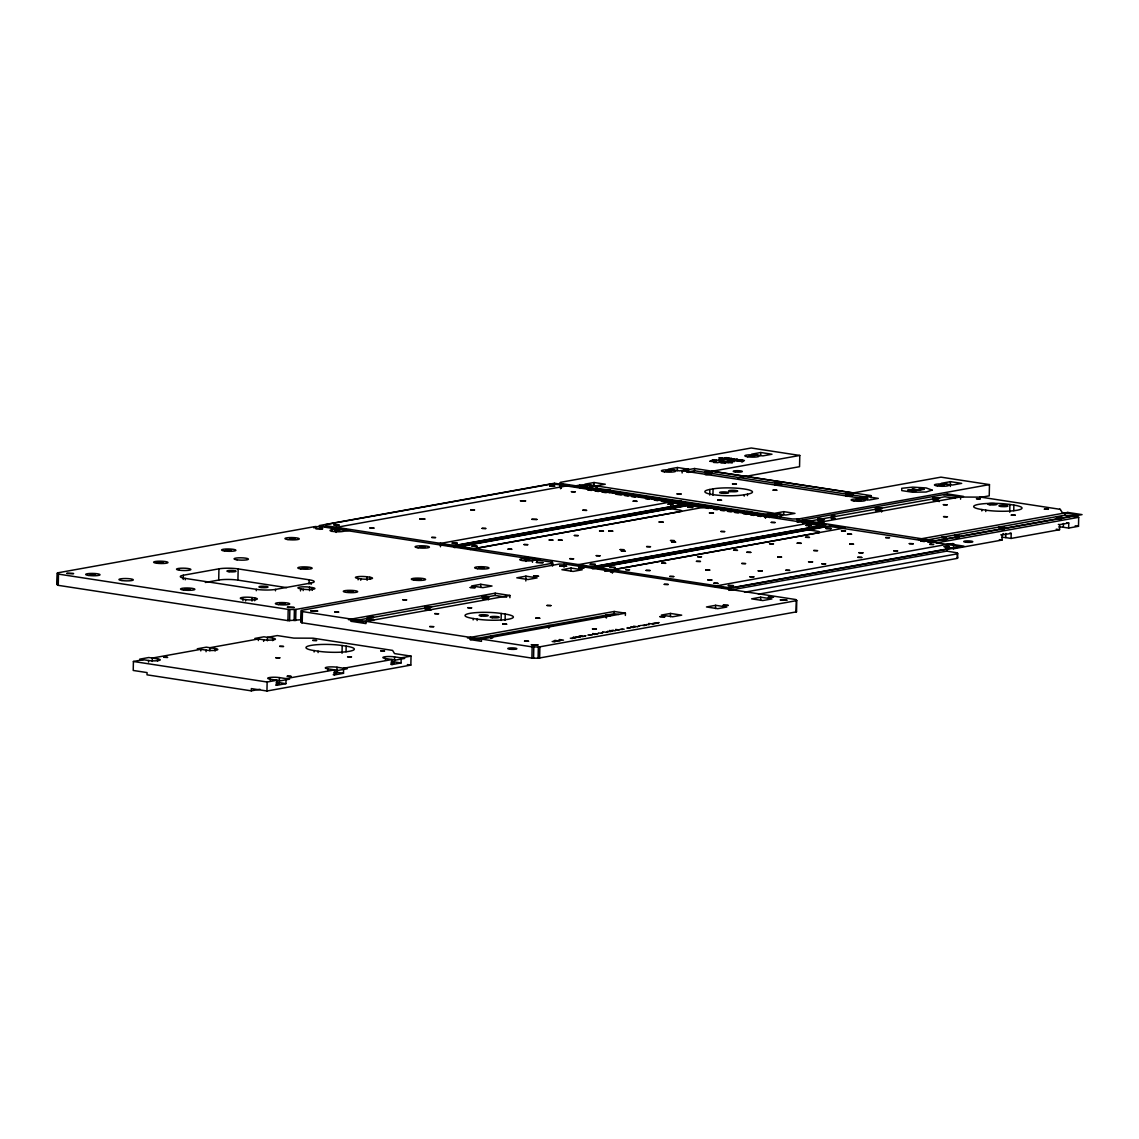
<?xml version="1.0" encoding="UTF-8"?>
<svg xmlns="http://www.w3.org/2000/svg" width="1139" height="1139" viewBox="0 0 1139 1139"><rect width="100%" height="100%" fill="white"/><g stroke="black" fill="none" stroke-linecap="round" stroke-linejoin="round"><path stroke-width="1.5" d="M300.497 619.787L288.039 620.641L58.089 585.318L56.964 584.321L57.192 573.088L57.662 573.842M57.42 585.076L57.705 572.832L314.976 526.588L321.81 526.716L552.315 562.239M58.246 585.346L58.488 574.113L57.747 573.914M143.258 659.695L133.405 661.474L133.22 670.458L147.073 672.58L147.016 674.829L251.278 690.846L259.948 689.28M148.526 662.086L148.554 660.506L139.727 659.154L148.796 657.516L157.623 658.883A7.176 1.167 1.2 0 1 158.648 660.549A7.176 1.167 1.2 0 1 148.554 660.506M152.256 661.432L152.327 658.057L200.82 649.33L200.791 650.91M157.566 661.09L157.623 658.883M183.237 579.452L183.322 575.238L218.944 568.831A13.668 2.235 1.2 0 1 238.165 568.902L309.182 579.808A13.668 2.235 1.2 0 1 311.146 582.997L311.104 584.392M185.244 579.822L185.273 578.413A13.668 2.235 1.2 0 1 183.322 575.238M206.074 651.722L206.116 650.141L197.289 648.789L206.358 647.166L215.171 648.518A7.176 1.167 1.2 0 1 216.211 650.184A7.176 1.167 1.2 0 1 206.116 650.141M209.818 650.867L209.889 647.707L258.382 638.979L258.339 640.559M215.129 651.038L215.171 648.518M205.347 582.47L218.702 580.064L218.944 568.831M286.757 587.639L237.923 580.135L238.165 568.902M242.963 600.566L243.006 599.171A7.176 1.167 1.2 0 1 241.966 597.491A7.176 1.167 1.2 0 1 252.061 597.534L254.709 597.947A7.176 1.167 1.2 0 1 255.734 599.612A7.176 1.167 1.2 0 1 245.64 599.57L243.006 599.171M245.611 600.979L245.64 599.57M251.99 601.05L252.061 597.534M251.278 690.846L251.335 688.597L266.953 691.003L410.837 665.105L411.037 656.121L394.535 653.587L392.585 650.397L313.026 638.182L293.805 638.111L277.304 635.576L267.437 637.342L267.366 640.816M254.652 600.751L254.709 597.947M256.275 590.728L256.303 589.333L185.273 578.413M263.636 641.371L263.678 639.791L254.851 638.438L263.921 636.801L272.734 638.153A7.176 1.167 1.2 0 1 273.759 639.833A7.176 1.167 1.2 0 1 263.678 639.791M266.953 691.003L267.138 682.019L276.991 680.239L276.891 685.294L275.652 685.109M270.342 680.809L270.37 679.228A7.176 1.167 1.2 0 1 269.345 677.548A7.176 1.167 1.2 0 1 279.439 677.591L289.591 679.157L280.521 680.78L270.37 679.228M272.691 640.688L272.734 638.153M275.496 590.814L275.524 589.404L311.146 582.997M333.2 674.744L334.439 674.929L334.553 669.874L286.06 678.602L285.946 683.656L279.34 682.645L279.439 677.591M287.953 620.627L288.181 609.393L58.488 574.113M289.619 620.741L289.861 609.507L295.926 609.422L552.301 563.278L552.344 562.267L552.273 565.784M294.147 620.769L294.389 609.536M295.684 620.655L295.926 609.422M300.511 590.913L300.554 588.806A7.176 1.167 1.2 0 1 299.529 587.14A7.176 1.167 1.2 0 1 309.623 587.183L312.271 587.582A7.176 1.167 1.2 0 1 313.296 589.247A7.176 1.167 1.2 0 1 303.202 589.219L300.554 588.806M795.748 610.817L796.531 611.728L796.759 600.495L795.72 599.527L565.77 564.189L559.249 564.061L301.65 610.305L301.379 622.549L300.924 621.809L301.152 610.575L302.447 611.586L532.141 646.881L538.875 646.995L796.731 600.609M796.488 611.842L538.106 658.242L531.913 658.114L302.205 622.819L302.447 611.586M303.173 590.614L303.202 589.219M309.096 584.022L309.182 579.808M309.552 590.685L309.623 587.183M312.214 590.386L312.271 587.582M314.051 528.083L314.079 526.688M315.588 527.983L315.617 526.574M314.108 651.992L314.136 650.583A22.21 3.631 1.2 0 1 310.961 645.414A22.21 3.631 1.2 0 1 342.198 645.528L346.171 646.14A22.21 3.631 1.2 0 1 349.346 651.309A22.21 3.631 1.2 0 1 318.108 651.195L314.136 650.583M320.087 529.407L320.144 526.602M318.08 652.604L318.108 651.195M321.782 528.112L321.81 526.716M327.904 670.444L327.932 668.864A7.176 1.167 1.2 0 1 326.907 667.198A7.176 1.167 1.2 0 1 337.002 667.226L347.139 668.792L338.084 670.415L327.932 668.864M331.663 531.443L331.691 529.749L338.781 528.482L349.901 530.19L342.811 531.457A7.176 1.167 1.2 0 1 332.716 531.429A7.176 1.167 1.2 0 1 331.691 529.749M336.162 532.426L336.276 527.371M390.762 664.379L392.001 664.578L392.115 659.524L343.622 668.251L343.508 673.306L336.888 672.281L337.002 667.226M342.042 653.259L342.198 645.528M346.042 651.764L346.171 646.14M366.046 621.353L365.989 623.603L351.253 621.339L351.31 619.089M358.087 579.851L358.116 578.455A7.176 1.167 1.2 0 1 357.091 576.775A7.176 1.167 1.2 0 1 367.185 576.818L369.833 577.217A7.176 1.167 1.2 0 1 370.858 578.897A7.176 1.167 1.2 0 1 360.764 578.854L358.116 578.455M360.736 580.264L360.764 578.854M367.114 580.321L367.185 576.818M369.791 579.324L369.833 577.217M385.466 660.079L385.495 658.499A7.176 1.167 1.2 0 1 384.469 656.833A7.176 1.167 1.2 0 1 394.564 656.876L404.701 658.427L395.646 660.065L385.495 658.499M411.037 656.121L401.17 657.886L401.07 662.941L394.45 661.93L394.564 656.876M430.912 610.134C430.684 606.489 417.444 609.735 430.926 609.579M440.466 546.763L440.537 543.388M481.512 639.093L481.47 641.342L470.265 639.62L470.307 637.384M473.155 619.915L473.183 618.505A22.21 3.631 1.2 0 1 470.008 613.337A22.21 3.631 1.2 0 1 501.245 613.465L505.218 614.063A22.21 3.631 1.2 0 1 508.393 619.232A22.21 3.631 1.2 0 1 477.156 619.118L473.183 618.505M477.127 620.527L477.156 619.118M480.743 587.496L480.815 584.293L492.02 586.016L482.879 587.653L471.674 585.93L480.815 584.293M488.474 599.783C488.275 596.167 475.006 599.356 488.489 599.214M351.253 621.339L495.152 595.441L495.209 593.191L509.945 595.455L509.888 597.704M501.103 620.484L501.245 613.465M505.09 620.385L505.218 614.063M525.891 561.442L525.962 558.082M525.819 580.99L525.919 576.163L537.124 577.886L527.998 579.537L516.793 577.815L525.919 576.163M532.468 562.296L532.511 560.602L539.587 559.334L528.468 557.626L521.391 558.893A7.176 1.167 1.2 0 0 522.417 560.573A7.176 1.167 1.2 0 0 532.511 560.602M531.913 658.114L532.141 646.881M533.579 658.228L533.807 646.995M537.038 561.47L537.067 559.79M538.106 658.242L538.348 647.009M539.644 658.143L539.872 646.909M551.475 564.104L551.518 561.997M552.742 565.827L552.799 563.022M560.018 487.392L560.117 482.58L561.399 483.591L792.445 518.985L798.838 518.914L989.478 484.602L989.236 495.835L980.494 497.401M560.488 488.731L560.616 482.31L751.256 447.997L799.777 455.458L799.55 466.691L737.588 477.839M561.299 488.403L561.399 483.591M564.033 567.279L564.104 564.076M570.966 571.265L571.038 568.048L582.243 569.771L573.102 571.422L561.897 569.699L571.038 568.048M579.637 488.062L579.694 485.114A7.176 1.167 1.2 0 1 589.788 485.157A7.176 1.167 1.2 0 1 590.814 486.823L590.728 490.197M591.468 490.468L587.98 489.927L588.023 487.677M594.017 485.727L594.074 482.509L605.279 484.232L596.153 485.883L584.948 484.16L594.074 482.509M596.081 489.087L596.153 485.883M587.98 489.927L597.121 488.289L597.163 486.04L773.623 513.148L761.607 515.312L585.147 488.204L597.163 486.04M612.369 573.173L612.44 569.799M470.265 639.62L614.149 613.722L614.206 611.472L625.411 613.195L625.354 615.444M670.771 501.957L670.629 508.692L680.795 510.272L681.706 511.212M670.444 616.64L670.501 613.437L681.706 615.16L672.58 616.797L661.375 615.074L670.501 613.437M677.363 470.72L677.434 467.517L688.639 469.24L688.568 472.443M682.133 472.984L682.19 470.734L694.562 468.513L871.022 495.622L870.979 497.857M686.774 472.144L694.519 470.749L694.562 468.513M709.725 495.081L709.839 489.471L713.085 488.887A22.21 3.631 1.2 0 1 744.322 489.001A22.21 3.631 1.2 0 1 747.497 494.169L747.469 495.579M712.202 471.219L711.96 473.497M712.943 495.194L713.085 488.887M715.548 608.525L715.619 605.307L726.824 607.03L717.684 608.682L706.479 606.959L715.619 605.307M744.223 496.163L744.251 494.753L747.497 494.169M760.71 455.728L760.781 452.51L771.986 454.233L762.845 455.885L751.64 454.162L760.781 452.51M760.667 600.395L760.724 597.192L771.943 598.915L762.803 600.552L751.598 598.843L760.724 597.192M764.483 514.785L764.44 517.035L769.01 516.209M765.479 518.316L765.55 514.956M769.323 517.633L769.394 514.259A7.176 1.167 1.2 0 1 779.489 514.301A7.176 1.167 1.2 0 1 780.514 515.967L780.471 517.647M783.703 514.871L783.774 511.653L794.979 513.376L785.839 515.027L774.634 513.305L783.774 511.653M797.243 522.217L797.3 519.014M796.019 611.999L796.303 599.755M798.766 522.118L798.838 518.914M808.847 523.171L808.718 529.906L818.87 531.486L819.753 532.539L604.709 571.308M816.72 522.815L816.677 525.065L802.796 522.929M824.038 522.132C824.949 517.932 809.9 521.733 824.052 521.391M853.382 492.902L853.125 495.194M867.05 499.864L867.121 496.661L878.326 498.384L869.185 500.021L857.98 498.298L867.121 496.661M881.586 512.023C882.91 507.168 867.192 511.596 881.743 511.012M924.398 541.609L920.938 541.082L920.981 538.832M939.148 501.658C940.216 496.917 924.939 501.16 939.162 500.676M728.761 590.358L946.794 551.119L946.936 544.385M1002.007 537.281A7.176 1.167 1.2 0 1 1005.78 537.608L1011.076 538.434L1011.19 533.379L1002.121 535.003L1002.021 540.057L953.514 548.784L948.232 547.973L948.317 543.873M950.367 486.467L950.467 481.655L961.672 483.377L952.531 485.015L941.327 483.306L950.467 481.655M953.514 548.784L953.628 543.73L952.304 543.531M758.403 594.188L957.258 558.395L957.401 552.885L957.771 558.138L957.301 557.384M960.576 499.167L960.618 496.917M981.804 510.941L981.832 509.532A22.21 3.631 1.2 0 1 978.657 504.363A22.21 3.631 1.2 0 1 1009.894 504.477L1013.867 505.09A22.21 3.631 1.2 0 1 1017.042 510.258A22.21 3.631 1.2 0 1 985.804 510.144L981.832 509.532M985.776 511.539L985.804 510.144M1005.78 537.608L1005.865 533.508M1009.738 512.208L1009.894 504.477M1013.753 510.713L1013.867 505.09M1011.076 538.434L1059.569 529.706L1059.683 524.652L1068.738 523.015L1068.638 528.069L1063.342 527.257A7.176 1.167 1.2 0 0 1058.829 526.901M1063.342 527.257L1063.427 523.47M920.938 541.082L1064.837 515.184L1064.88 512.934M1068.638 528.069L1078.491 526.289L1078.69 517.305L1064.837 515.184M709.981 461.295L713.285 461.651M845.75 496.049L852.299 495.849L846.861 496.376M725.529 463.146L721.015 462.961M681.578 511.368L470.122 549.468M957.942 547.019L733.431 587.439L726.483 587.325L602.659 568.304L601.364 567.279M957.828 553.753L744.536 592.209M732.334 462.676L728.22 462.705M738.741 460.128L739.638 460.099M739.752 460.099L742.329 460.241M710.038 461.153L715.748 461.039M719.051 459.53L723.521 459.629M724.404 462.462L728.035 462.648M723.436 460.782L724.176 460.384L723.407 460.298M712.288 459.985L716.388 459.957M735.794 460.612L738.67 460.697L737.018 460.427M719.165 461.096L723.108 460.811M716.858 461.95L715.491 462.092M732.776 459.045C730.085 459.259 736.762 458.12 733.886 459.444M718.026 462.676L713.626 462.434L714.737 462.135A4.955 0.812 1.2 0 1 715.32 462.107M722.923 458.462L722.098 458.248M740.307 461.081C736.42 461.879 747.255 460.27 743.71 460.483M741.902 460.184L741.831 460.327A33.387 5.453 1.2 0 0 741.332 460.427L742.414 460.711L740.82 461.01M741.133 461.437L742.785 461.466M718.567 462.363L721.001 462.349M725.144 457.906L727.508 457.921L725.842 457.65M737.431 459.971L736.292 459.8L740.293 459.814M727.479 459.359L730.284 459.33L728.148 459.401M730.184 459.544L727.536 459.572M725.329 461.651L724.561 461.793M580.705 636.658L580.733 636.658A5.866 0.954 1.2 0 1 580.406 636.729M585.873 635.733L585.902 635.719A5.866 0.954 1.2 0 1 585.574 635.79M592.636 634.523L592.664 634.508A5.866 0.954 1.2 0 1 592.337 634.58M602.93 632.658L602.958 632.658A5.866 0.954 1.2 0 1 602.631 632.729M608.112 631.732L608.141 631.718A5.866 0.954 1.2 0 1 607.813 631.789M639.079 626.165L639.107 626.151A5.866 0.954 1.2 0 1 638.78 626.222M658.983 622.577L659.025 622.563A5.866 0.954 1.2 0 1 658.698 622.634L658.698 622.634M736.364 460.683L737.745 460.754M719.307 458.049L721.585 458.077L719.293 457.921M739.496 460.128L739.781 460.256M1003.601 533.622L1002.818 533.75M802.539 520.153L934.991 540.811L1077.807 515.099L1062.231 512.522L1060.281 509.347L980.722 497.131L961.501 497.045L943.676 494.753M463.787 545.809L464.57 547.09L588.479 566.126L595.341 566.225L819.425 525.947L819.454 524.937M740.108 460.014L741.162 460.042M729.586 458.191L727.066 458.305M724.86 457.793L726.326 458.163M719.122 457.906L720.389 458.334M728.803 461.651L734.641 461.423L728.063 460.996M738.926 459.715L739.353 459.8M726.198 459.273L726.682 459.188A19.491 3.189 1.2 0 0 727.152 459.088L724.902 459.003M727.323 459.231L728.02 459.045L725.927 458.818M734.812 460.014L734.541 460.199A17.185 2.805 1.2 0 0 733.957 460.298L735.324 460.384M727.807 458.504L728.533 458.376M742.671 460.17L742.357 460.398A20.26 3.303 1.2 0 0 742.002 460.469L743.568 460.512M725.002 457.764L726.625 457.679M725.515 458.718L722.752 458.846M579.694 485.114L573.33 486.268L584.449 487.976L590.814 486.823M677.434 467.517L668.294 469.154L679.499 470.877L688.639 469.24M725.571 459.045L724.532 459.074L725.287 458.746M729.515 458.391L728.661 458.633L729.686 458.704M733.658 459.715L737.531 459.344M734.612 460.014L733.089 460.384L734.698 460.669M735.709 460.313L736.335 460.241M738.741 459.914L737.688 460.056M742.842 460.313L742.471 460.384M799.777 455.458L712.003 471.261L853.168 492.945L940.942 477.141L989.478 484.602M454.347 547.617L687.856 505.531L694.719 505.631L819.425 524.908M871.022 495.622L858.649 497.843L682.19 470.734M769.394 514.259L763.03 515.412L774.15 517.12L780.514 515.967M907.997 489.984L909.691 489.998M861.696 499.537L867.875 498.426M917.82 490.012L914.432 490.624L917.778 489.955L912.026 489.343M802.781 522.345L944.957 496.761L955.365 498.369M592.437 568.831L825.946 526.745L832.894 526.859L956.717 545.88L957.999 546.905M610.447 572.191L613.935 571.564M495.209 593.191L348.434 619.616L363.17 621.88L509.945 595.455M936.514 542.89L1078.69 517.305M946.068 545.097L953.628 543.73M614.206 611.472L467.431 637.897L478.636 639.62L625.411 613.195M276.891 685.294L285.946 683.656M334.439 674.929L343.508 673.306M392.001 664.578L401.07 662.941M576.633 637.1L577.359 636.972M612.91 630.565L613.636 630.437M639.05 625.852L641.086 625.482M579.167 636.943L580.249 636.758M584.35 636.018L585.418 635.818M591.113 634.793L592.18 634.608M601.392 632.942L602.474 632.757M606.574 632.017L607.642 631.818M637.541 626.436L638.623 626.251M657.459 622.862L658.527 622.663M731.124 459.715L732.477 459.843M606.489 617.295L605.777 617.537L606.532 617.893M740.72 459.843L741.774 459.999M719.805 460.298L718.681 460.37M730.64 458.348L731.665 458.448M739.325 460.953L740.279 460.982M724.29 461.822L719.962 461.665M731.153 459.957L729.857 459.786L731.85 459.871A7.19 1.167 1.2 0 0 731.437 459.772L731.38 459.772M609.251 492.618C613.138 491.55 601.62 491.692 606.774 492.618M741.774 461.323C746.116 461.793 737.147 461.452 742.87 461.252M736.036 459.629L736.648 459.715A11.931 1.951 1.2 0 0 737.488 459.558L737.702 459.43M722.496 458.533L721.3 458.476M732.548 458.732L730.355 458.932L732.69 458.832M721.941 458.149L723.706 458.419L721.115 458.405M732.719 459.088L734.199 459.06M736.178 459.615L734.869 459.587M728.988 459.587L728.134 459.53M713.512 461.637L716.189 461.608M549.511 627.603L548.528 628.144M725.571 461.11L727.821 460.953M749.975 514.344C754.958 513.604 743.539 513.048 747.511 514.259M736.178 459.33L737.075 459.288M722.98 458.875L724.888 458.661A15.519 2.534 1.2 0 1 725.23 458.59L725.856 458.633M492.689 637.925L490.767 638.424M726.511 458.348L727.223 458.405M597.932 633.953L595.483 633.654M334.382 673.79L336.688 673.42L333.983 672.807M718.453 460.384L716.645 460.042M913.791 490.667L908.025 490.055L914.033 490.624L910.104 490.012M914.104 490.738L912.41 490.724L914.119 490.752M289.861 609.507L288.181 609.393M979.782 497.117L981.448 497.23M730.911 459.957L730.839 459.814A6.806 1.111 1.2 0 1 730.526 459.757L733.003 459.857M276.293 684.14L279.126 683.784L276.236 683.144M737.545 460.726L737.673 460.569M391.161 663.411L394.251 663.069L391.147 662.4M714.31 460.512L714.509 460.512A7.332 1.196 1.2 0 1 715.107 460.555L716.217 460.726M714.58 460.526L712.274 460.184M587.881 635.021L590.814 635.235L589.304 634.765M739.638 460.37L738.812 460.213M705.696 474.692L711.12 474.166L704.614 474.408M655.993 622.948L657.687 623.204M644.774 624.969L646.468 625.226M643.692 625.154L645.386 625.425M572.974 637.883L574.654 638.153M730.085 458.618L731.893 458.533M560.459 640.474L558.907 640.246M652.49 623.659L653.914 623.887M571.992 638.096L573.572 638.338M558.594 640.559L560.032 640.787M1066.759 522.716L1068.738 523.015M1075.202 525.791L1078.491 526.289M1058.359 524.438L1059.683 524.652M694.519 470.749L866.167 497.117M1056.266 529.194L1059.569 529.706M1009.866 533.166L1011.19 533.379M1000.797 534.803L1002.121 535.003M999.373 539.658L1002.021 540.057M597.121 488.289L768.341 514.586M594.971 490.994L598.459 491.535M601.962 492.076L605.45 492.618M615.928 494.226L621.168 495.024M624.67 495.565L628.159 496.106M631.661 496.632L635.149 497.173M645.628 498.782L649.13 499.323M654.37 500.121L657.858 500.662M661.36 501.203L664.849 501.744M668.351 502.271L708.529 508.45M713.769 509.247L717.271 509.788M720.759 510.329L724.262 510.87M727.75 511.397L731.238 511.938M734.74 512.479L738.229 513.006M743.468 513.817L746.97 514.358M750.459 514.885L753.961 515.426M757.449 515.967L760.952 516.494M927.858 542.15L931.318 542.677M946.794 551.119L957.372 552.856M495.152 595.441L506.613 597.206M614.149 613.722L618.961 614.462M654.356 623.076L656.548 623.403M653.017 623.318L655.181 623.659M648.703 623.474L652.761 624.087M646.838 624.414L649.031 624.756M642.111 625.268L644.318 625.61M633.626 626.179L637.683 626.806M630.864 626.678L634.921 627.29M631.277 627.219L633.483 627.561M627.674 627.632L630.607 628.073M626.834 628.016L629.027 628.358M621.965 628.913L624.144 629.241M620.228 629.212L622.421 629.554M615.601 629.426L619.659 630.038M616.014 629.967L618.221 630.294M611.857 630.323L615.231 630.849M607.699 631.22L610.632 631.675M602.559 631.761L606.617 632.387M598.359 632.9L601.292 633.355M592.693 633.54L596.751 634.167M592.864 634.138L595.056 634.48M580.434 635.761L584.478 636.374M579.068 636.003L583.125 636.63M578.954 637.37L575.451 636.829M570.312 638.196L572.504 638.538M559.448 639.52L563.506 640.146M560.046 640.033L561.598 640.275M554.821 640.36L558.879 640.986M554.337 640.83L557.27 641.271M553.611 641.214L555.789 641.542M552.159 641.471L554.622 641.841M407.378 664.564L410.837 665.105M133.405 661.474L267.138 682.019M302.12 622.805L301.436 622.606M1059.541 509.233L1060.366 509.503M738.755 461.167L738.058 461.024A5.368 0.883 1.2 0 1 738.997 460.839L740.763 460.968M719.036 459.715L720.119 460.071M728.433 461.964L732.42 462.562M725.358 462.861L724.532 462.619M681.35 503.694L556.729 484.431L549.781 484.317L325.711 524.595L325.669 525.606M609.678 630.394L612.084 631.476M573.401 636.915L575.807 637.997M325.754 525.677L450.403 544.912L457.266 545.012L681.336 504.734L681.378 503.723M913.692 489.286L911.983 489.272L918.034 489.912L914.104 489.3M744.251 494.753A22.21 3.631 1.2 0 1 713.014 494.639A22.21 3.631 1.2 0 1 709.839 489.471M275.524 589.404A13.668 2.235 1.2 0 1 256.303 589.333M218.702 580.064A13.668 2.235 1.2 0 1 237.923 580.135M276.279 682.346A7.176 1.167 1.2 0 1 279.34 682.645M334.524 672.024A7.176 1.167 1.2 0 1 336.888 672.281M391.389 661.631A7.176 1.167 1.2 0 1 394.45 661.93M945.868 547.717A7.176 1.167 1.2 0 1 948.232 547.973M66.845 573.387L73.651 573.586L66.902 573.33M90.323 574.497L95.434 574.64L90.437 574.412M158.264 562.267L163.375 562.424L158.264 562.267M185.173 589.062L190.284 589.219L185.216 589.02M163.717 657.288L167.689 657.402L163.788 657.217M226.205 550.037L231.317 550.194L226.205 550.037M289.591 538.633L294.702 538.775L289.591 538.633M280.023 603.642L285.134 603.784L280.023 603.642M287.427 607.272L294.232 607.471L287.469 607.215M302.447 567.962L307.558 568.105L302.447 567.962M315.788 528.581L322.593 528.781L315.788 528.581M275.837 657.716L279.81 657.829L275.837 657.716M279.639 646.354L283.611 646.468L279.667 646.326M333.941 524.908L339.052 525.065L333.941 524.908M334.709 530.518L339.806 530.66L334.738 530.475M287.242 676.267L291.214 676.381L287.313 676.196M310.805 610.86L317.61 611.059L310.805 610.86M312.741 640.403L316.713 640.517L312.769 640.36M334.852 611.999L338.824 612.113L334.88 611.97M347.965 591.412L353.076 591.554L348.007 591.369M369.933 527.969L373.905 528.097L369.933 527.969M347.58 656.79L351.552 656.904L347.651 656.733M367.114 617.025L373.991 617.438L367.228 616.939M367.071 619.26L373.948 619.687L367.071 619.26M419.736 518.886L424.833 519.042L419.736 518.886M380.668 650.839L384.64 650.953L380.753 650.768M419.736 546.848L424.833 547.005L419.736 546.848M402.793 599.769L406.765 599.883L402.822 599.74M415.906 579.182L421.003 579.338L415.934 579.139M431.695 537.466L435.668 537.58L431.781 537.394M424.676 606.66L431.553 607.087L424.719 606.617M452.169 543.075L457.28 543.218L452.169 543.075M429.702 626.564L433.674 626.678L429.702 626.564M434.714 613.665L438.7 613.779L434.799 613.608M470.663 509.845L474.636 509.959L470.692 509.816M472.016 546.122L477.127 546.279L472.016 546.122M482.053 528.396L486.026 528.51L482.139 528.339M470.165 587.525L475.276 587.667L470.265 587.439M479.291 567.777L484.388 567.92L479.32 567.735M467.816 607.713L471.788 607.827L467.844 607.685M482.238 596.295L489.115 596.722L482.238 596.295M520.466 500.761L525.563 500.904L520.466 500.761M508.008 549.183L511.981 549.297L508.094 549.126M490.71 636.003L495.821 636.16L490.71 636.003M531.856 519.313L536.967 519.455L531.856 519.313M523.983 544.57L527.955 544.684L524.011 544.527M502.655 624.101L506.627 624.229L502.655 624.101M524.396 559.662L529.507 559.804L524.396 559.662M549.781 486.068L554.892 486.211L549.824 486.026M536.369 562.467L543.175 562.666L536.412 562.41M533.55 576.106L538.662 576.263L533.593 576.063M549.155 540.028L553.127 540.142L549.24 539.971M571.394 491.721L575.366 491.834L571.465 491.649M524.552 641.143L528.524 641.257L524.552 641.143M558.381 540.128L562.353 540.242L558.466 540.057M535.757 618.15L539.729 618.263L535.757 618.15M581.986 486.011L587.098 486.154L582.029 485.969M531.372 644.759L538.192 644.959L531.429 644.702M559.747 566.055L566.553 566.254L559.747 566.055M546.976 605.464L550.949 605.578L546.976 605.464M574.341 535.501L578.313 535.615L574.369 535.472M582.784 510.272L586.756 510.386L582.869 510.201M569.771 558.679L573.743 558.793L569.799 558.651M548.258 625.653L553.369 625.795L548.372 625.567M578.655 567.991L583.766 568.147L578.655 567.991M605.279 489.912L610.39 490.055L605.322 489.87M599.527 530.973L603.499 531.087L599.612 530.902M590.244 564.289L595.355 564.431L590.244 564.289M596.238 555.661L600.21 555.775L596.267 555.633M608.739 531.059L612.711 531.173L608.739 531.059M610.105 567.336L615.202 567.493L610.134 567.293M633.156 501.203L637.128 501.317L633.184 501.174M592.479 628.913L596.452 629.027L592.522 628.885M620.143 549.61L624.115 549.724L620.171 549.582M621.424 551.134L625.396 551.248L621.453 551.105M605.82 615.288L610.931 615.43L605.863 615.245M625.667 569.657L629.639 569.785L625.752 569.6M666.059 470.877L671.17 471.019L666.101 470.834M646.596 546.606L650.583 546.72L646.639 546.563M659.111 521.989L663.083 522.103L659.111 521.989M646.098 570.397L650.07 570.511L646.098 570.397M668.009 504.221L673.121 504.378L668.123 504.15M677.079 493.899L681.051 494.013L677.079 493.899M675.868 500.747L680.98 500.904L675.868 500.747M675.826 502.997L680.923 503.153L675.826 502.997M661.645 563.193L665.617 563.307L661.645 563.193M670.501 540.541L674.473 540.669L670.529 540.512M671.782 542.064L675.754 542.178L671.868 542.007M687.871 507.282L692.968 507.424L687.899 507.239M664.251 584.35L668.223 584.464L664.251 584.35M669.775 576.434L673.747 576.562L669.775 576.434M704.628 472.03L711.177 471.916L704.657 471.987M659.851 616.669L664.962 616.811L659.965 616.583M709.469 512.934L713.441 513.048L709.469 512.934M697.609 556.715L701.581 556.829L697.694 556.658M696.456 561.342L700.428 561.456L696.456 561.342M717.655 500.135L721.628 500.249L717.698 500.106M732.477 483.933L736.449 484.047L732.562 483.861M705.753 569.97L709.725 570.084L705.753 569.97M720.873 531.486L724.845 531.6L720.902 531.457M707.86 579.893L711.832 580.007L707.86 579.893M749.405 455.871L754.516 456.027L749.405 455.871M713.897 583.225L717.869 583.339L713.897 583.225M733.587 550.237L737.559 550.351L733.616 550.208M746.458 511.596L751.555 511.738L746.458 511.596M728.334 585.503L733.431 585.645L728.334 585.503M723.237 605.25L728.348 605.407L723.279 605.208M741.731 563.492L745.703 563.606L741.816 563.435M746.828 552.273L750.8 552.387L746.828 552.273M775.203 482.865L781.753 482.765L775.317 482.794M773.068 490.169L777.04 490.283L773.139 490.097M775.161 485.114L781.71 485.015L775.203 485.072M749.875 576.747L753.847 576.861L749.875 576.747M772.399 515.013L777.51 515.17L772.441 514.985M771.231 522.417L775.203 522.53L771.26 522.388M758.218 570.824L762.19 570.938L758.218 570.824M769.565 543.759L773.538 543.887L769.594 543.73M777.709 557.014L781.681 557.128L777.78 556.957M768.355 597.135L773.466 597.277L768.355 597.135M785.839 570.269L789.811 570.383L785.882 570.24M797.186 543.203L801.158 543.317L797.186 543.203M780.315 599.954L787.134 600.153L780.372 599.897M806.099 525.435L811.196 525.592L806.099 525.435M805.529 537.295L809.516 537.409L805.572 537.252M817.802 518.473L824.664 518.9L817.83 518.43M808.576 561.755L812.563 561.883L808.576 561.755M813.673 550.536L817.645 550.664L813.759 550.479M825.946 528.496L831.057 528.638L825.946 528.496M831.413 516.238L835.385 516.351L831.442 516.195M831.37 518.473L835.343 518.601L831.37 518.473M821.817 563.791L825.789 563.905L821.902 563.734M845.793 493.714L852.342 493.6L845.793 493.714M841.507 530.817L845.48 530.931L841.507 530.817M855.759 500.021L860.856 500.163L855.759 500.021M847.544 534.148L851.531 534.262L847.544 534.148M849.651 544.072L853.624 544.186L849.68 544.029M858.948 552.7L862.921 552.814L858.948 552.7M857.795 557.313L861.767 557.441L857.795 557.313M875.35 508.122L882.227 508.535L875.464 508.037M885.629 537.594L889.602 537.708L885.658 537.565M893.773 550.849L897.746 550.963L893.802 550.806M909.306 543.63L913.279 543.744L909.306 543.63M932.912 497.757L939.789 498.17L932.955 497.715M939.106 485.015L944.203 485.171L939.205 484.929M929.737 544.371L933.709 544.485L929.766 544.342M943.363 504.691L947.335 504.805L943.405 504.662M943.533 516.65L947.506 516.779L943.619 516.593M941.384 537.466L946.495 537.608L941.483 537.38M941.341 539.715L946.438 539.858L941.341 539.715M944.174 546.649L949.285 546.805L944.174 546.649M954.938 535.216L958.91 535.33L955.023 535.145M954.881 537.451L958.867 537.565L954.881 537.451M976.465 498.74L980.437 498.854L976.55 498.668M998.946 527.101L1004.057 527.257L998.988 527.058M998.889 529.35L1004 529.493L999.003 529.265M1011.304 515.127L1015.276 515.241L1011.304 515.127M1044.406 509.176L1048.378 509.29L1044.406 509.176M1056.494 516.75L1061.605 516.892L1056.494 516.75M1056.451 518.985L1061.562 519.142L1056.494 518.943M932.143 490.112L926.064 492.02L912.538 492.233L901.761 490.596L901.718 488.304L912.752 487.136L926.206 487.948L932.143 490.112M554.465 483.249L319.191 525.592L333.755 527.827L569.03 485.485L554.465 483.249M673.291 501.502L438.017 543.844L452.582 546.079L687.842 503.737L673.291 501.502M692.555 504.463L457.28 546.805L471.831 549.041L707.105 506.698L692.555 504.463M921.921 488.944L918.248 489.599L921.921 488.944M922.419 489.286L914.503 490.724L924.227 489.3L922.49 489.229M947.434 493.927L797.784 520.865L813.844 523.328L963.494 496.405L947.434 493.927M811.367 522.716L576.092 565.058L590.657 567.293L825.932 524.951L811.367 522.716M830.63 525.677L595.355 568.019L609.92 570.255L845.195 527.912L830.63 525.677M1067.756 512.422L918.105 539.345L932.4 541.552L1082.05 514.614L1067.756 512.422M949.456 543.929L714.181 586.272L728.732 588.507L964.007 546.165L949.456 543.929M937.425 485.969A7.176 1.167 1.2 0 0 948.787 485.385A7.176 1.167 1.2 0 0 938.735 483.975A7.176 1.167 1.2 0 0 937.425 485.969M854.079 500.975A7.176 1.167 1.2 0 0 865.426 500.377A7.176 1.167 1.2 0 0 855.389 498.982A7.176 1.167 1.2 0 0 854.079 500.975M664.393 471.831A7.176 1.167 1.2 0 0 675.74 471.233A7.176 1.167 1.2 0 0 665.689 469.838A7.176 1.167 1.2 0 0 664.393 471.831M747.739 456.824A7.176 1.167 1.2 0 0 759.087 456.241A7.176 1.167 1.2 0 0 749.035 454.845A7.176 1.167 1.2 0 0 747.739 456.824M237.054 559.847A7.176 1.167 1.2 0 0 248.402 559.249A7.176 1.167 1.2 0 0 238.35 557.854A7.176 1.167 1.2 0 0 237.054 559.847M179.492 570.212A7.176 1.167 1.2 0 0 190.839 569.614A7.176 1.167 1.2 0 0 180.802 568.219A7.176 1.167 1.2 0 0 179.492 570.212M121.93 580.563A7.176 1.167 1.2 0 0 133.291 579.979A7.176 1.167 1.2 0 0 123.24 578.569A7.176 1.167 1.2 0 0 121.93 580.563M300.781 568.916A7.176 1.167 1.2 0 0 312.129 568.318A7.176 1.167 1.2 0 0 302.091 566.923A7.176 1.167 1.2 0 0 300.781 568.916M183.507 590.03A7.176 1.167 1.2 0 0 194.854 589.433A7.176 1.167 1.2 0 0 184.803 588.037A7.176 1.167 1.2 0 0 183.507 590.03M418.056 547.816A7.176 1.167 1.2 0 0 429.403 547.218A7.176 1.167 1.2 0 0 419.366 545.823A7.176 1.167 1.2 0 0 418.056 547.816M414.226 580.135A7.176 1.167 1.2 0 0 425.573 579.552A7.176 1.167 1.2 0 0 415.536 578.156A7.176 1.167 1.2 0 0 414.226 580.135M477.611 568.731A7.176 1.167 1.2 0 0 488.973 568.133A7.176 1.167 1.2 0 0 478.921 566.738A7.176 1.167 1.2 0 0 477.611 568.731M278.357 604.595A7.176 1.167 1.2 0 0 289.705 603.997A7.176 1.167 1.2 0 0 279.653 602.602A7.176 1.167 1.2 0 0 278.357 604.595M346.284 592.365A7.176 1.167 1.2 0 0 357.646 591.782A7.176 1.167 1.2 0 0 347.594 590.372A7.176 1.167 1.2 0 0 346.284 592.365M156.598 563.221A7.176 1.167 1.2 0 0 167.946 562.638A7.176 1.167 1.2 0 0 157.894 561.228A7.176 1.167 1.2 0 0 156.598 563.221M88.657 575.451A7.176 1.167 1.2 0 0 100.004 574.853A7.176 1.167 1.2 0 0 89.967 573.458A7.176 1.167 1.2 0 0 88.657 575.451M287.925 539.587A7.176 1.167 1.2 0 0 299.272 539.003A7.176 1.167 1.2 0 0 289.221 537.594A7.176 1.167 1.2 0 0 287.925 539.587M224.54 551.005A7.176 1.167 1.2 0 0 235.887 550.408A7.176 1.167 1.2 0 0 225.835 549.012A7.176 1.167 1.2 0 0 224.54 551.005M492.276 617.722A4.556 0.74 1.2 0 0 499.266 617.267A4.556 0.74 1.2 0 0 492.603 616.441A4.556 0.74 1.2 0 0 492.276 617.722M481.256 616.028A4.556 0.74 1.2 0 0 488.247 615.573A4.556 0.74 1.2 0 0 481.583 614.747A4.556 0.74 1.2 0 0 481.256 616.028M721.727 493.201A4.556 0.74 1.2 0 0 728.718 492.746A4.556 0.74 1.2 0 0 722.055 491.92A4.556 0.74 1.2 0 0 721.727 493.201M730.725 491.592A4.556 0.74 1.2 0 0 737.716 491.137A4.556 0.74 1.2 0 0 731.053 490.311A4.556 0.74 1.2 0 0 730.725 491.592M989.948 504.791A4.556 0.74 1.2 0 0 996.938 504.349A4.556 0.74 1.2 0 0 990.275 503.509A4.556 0.74 1.2 0 0 989.948 504.791M1000.967 506.485A4.556 0.74 1.2 0 0 1007.958 506.043A4.556 0.74 1.2 0 0 1001.295 505.218A4.556 0.74 1.2 0 0 1000.967 506.485M735.353 471.987A4.556 0.74 1.2 0 0 742.343 471.532A4.556 0.74 1.2 0 0 735.68 470.706A4.556 0.74 1.2 0 0 735.353 471.987M965.829 542.207A4.556 0.74 1.2 0 0 972.82 541.751A4.556 0.74 1.2 0 0 966.157 540.925A4.556 0.74 1.2 0 0 965.829 542.207M509.888 649.216A4.556 0.74 1.2 0 0 516.878 648.76A4.556 0.74 1.2 0 0 510.215 647.934A4.556 0.74 1.2 0 0 509.888 649.216M261.045 587.51A4.556 0.74 1.2 0 0 268.035 587.055A4.556 0.74 1.2 0 0 261.372 586.229A4.556 0.74 1.2 0 0 261.045 587.51M229.053 571.735A4.556 0.74 1.2 0 0 236.044 571.28A4.556 0.74 1.2 0 0 229.38 570.454A4.556 0.74 1.2 0 0 229.053 571.735"/></g></svg>
